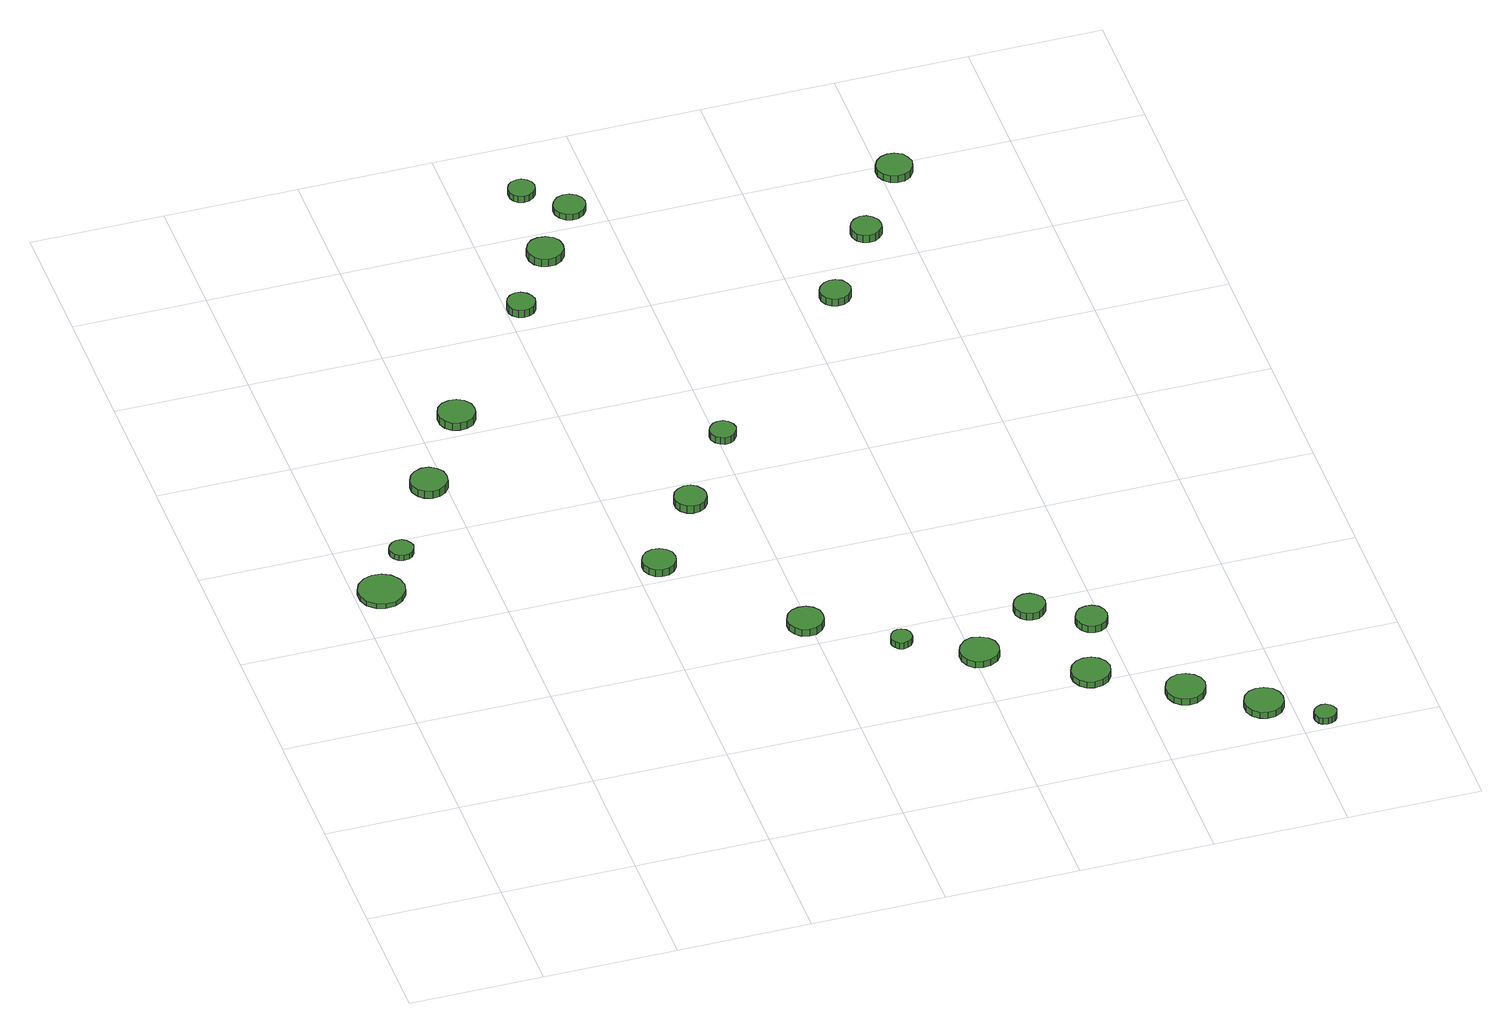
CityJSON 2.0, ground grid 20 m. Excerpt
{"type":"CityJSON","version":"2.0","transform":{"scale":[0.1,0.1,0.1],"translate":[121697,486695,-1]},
"CityObjects":{
"tree1":{"type":"SolitaryVegetationObject","attributes":{"function":"something"},"geometry":[{"type":"MultiSurface","lod":"1","boundaries":[[[0,1,2,3,4,5,6,7,8,9,10,11,12,13,14]],[[15,16,17,18,19,20,21,22,23,24,25,26,27,28,29]],[[0,29,28,1]],[[1,28,27,2]],[[2,27,26,3]],[[3,26,25,4]],[[4,25,24,5]],[[5,24,23,6]],[[6,23,22,7]],[[7,22,21,8]],[[8,21,20,9]],[[9,20,19,10]],[[10,19,18,11]],[[11,18,17,12]],[[12,17,16,13]],[[13,16,15,14]],[[14,15,29,0]]]}]},
"tree2":{"type":"SolitaryVegetationObject","attributes":{"function":"something"},"geometry":[{"type":"MultiSurface","lod":"1","boundaries":[[[30,31,32,33,34,35,36,37,38,39,40,41,42,43,44]],[[45,46,47,48,49,50,51,52,53,54,55,56,57,58,59]],[[30,59,58,31]],[[31,58,57,32]],[[32,57,56,33]],[[33,56,55,34]],[[34,55,54,35]],[[35,54,53,36]],[[36,53,52,37]],[[37,52,51,38]],[[38,51,50,39]],[[39,50,49,40]],[[40,49,48,41]],[[41,48,47,42]],[[42,47,46,43]],[[43,46,45,44]],[[44,45,59,30]]]}]},
"tree3":{"type":"SolitaryVegetationObject","attributes":{"function":"something"},"geometry":[{"type":"MultiSurface","lod":"1","boundaries":[[[60,61,62,63,64,65,66,67,68,69,70,71,72,73,74]],[[75,76,77,78,79,80,81,82,83,84,85,86,87,88,89]],[[60,89,88,61]],[[61,88,87,62]],[[62,87,86,63]],[[63,86,85,64]],[[64,85,84,65]],[[65,84,83,66]],[[66,83,82,67]],[[67,82,81,68]],[[68,81,80,69]],[[69,80,79,70]],[[70,79,78,71]],[[71,78,77,72]],[[72,77,76,73]],[[73,76,75,74]],[[74,75,89,60]]]}]},
"tree4":{"type":"SolitaryVegetationObject","attributes":{"function":"something"},"geometry":[{"type":"MultiSurface","lod":"1","boundaries":[[[90,91,92,93,94,95,96,97,98,99,100,101,102,103,104]],[[105,106,107,108,109,110,111,112,113,114,115,116,117,118,119]],[[90,119,118,91]],[[91,118,117,92]],[[92,117,116,93]],[[93,116,115,94]],[[94,115,114,95]],[[95,114,113,96]],[[96,113,112,97]],[[97,112,111,98]],[[98,111,110,99]],[[99,110,109,100]],[[100,109,108,101]],[[101,108,107,102]],[[102,107,106,103]],[[103,106,105,104]],[[104,105,119,90]]]}]},
"tree5":{"type":"SolitaryVegetationObject","attributes":{"function":"something"},"geometry":[{"type":"MultiSurface","lod":"1","boundaries":[[[120,121,122,123,124,125,126,127,128,129,130,131,132,133,134]],[[135,136,137,138,139,140,141,142,143,144,145,146,147,148,149]],[[120,149,148,121]],[[121,148,147,122]],[[122,147,146,123]],[[123,146,145,124]],[[124,145,144,125]],[[125,144,143,126]],[[126,143,142,127]],[[127,142,141,128]],[[128,141,140,129]],[[129,140,139,130]],[[130,139,138,131]],[[131,138,137,132]],[[132,137,136,133]],[[133,136,135,134]],[[134,135,149,120]]]}]},
"tree6":{"type":"SolitaryVegetationObject","attributes":{"function":"something"},"geometry":[{"type":"MultiSurface","lod":"1","boundaries":[[[150,151,152,153,154,155,156,157,158,159,160,161,162,163,164]],[[165,166,167,168,169,170,171,172,173,174,175,176,177,178,179]],[[150,179,178,151]],[[151,178,177,152]],[[152,177,176,153]],[[153,176,175,154]],[[154,175,174,155]],[[155,174,173,156]],[[156,173,172,157]],[[157,172,171,158]],[[158,171,170,159]],[[159,170,169,160]],[[160,169,168,161]],[[161,168,167,162]],[[162,167,166,163]],[[163,166,165,164]],[[164,165,179,150]]]}]},
"tree7":{"type":"SolitaryVegetationObject","attributes":{"function":"something"},"geometry":[{"type":"MultiSurface","lod":"1","boundaries":[[[180,181,182,183,184,185,186,187,188,189,190,191,192,193,194]],[[195,196,197,198,199,200,201,202,203,204,205,206,207,208,209]],[[180,209,208,181]],[[181,208,207,182]],[[182,207,206,183]],[[183,206,205,184]],[[184,205,204,185]],[[185,204,203,186]],[[186,203,202,187]],[[187,202,201,188]],[[188,201,200,189]],[[189,200,199,190]],[[190,199,198,191]],[[191,198,197,192]],[[192,197,196,193]],[[193,196,195,194]],[[194,195,209,180]]]}]},
"tree8":{"type":"SolitaryVegetationObject","attributes":{"function":"something"},"geometry":[{"type":"MultiSurface","lod":"1","boundaries":[[[210,211,212,213,214,215,216,217,218,219,220,221,222,223,224]],[[225,226,227,228,229,230,231,232,233,234,235,236,237,238,239]],[[210,239,238,211]],[[211,238,237,212]],[[212,237,236,213]],[[213,236,235,214]],[[214,235,234,215]],[[215,234,233,216]],[[216,233,232,217]],[[217,232,231,218]],[[218,231,230,219]],[[219,230,229,220]],[[220,229,228,221]],[[221,228,227,222]],[[222,227,226,223]],[[223,226,225,224]],[[224,225,239,210]]]}]},
"tree9":{"type":"SolitaryVegetationObject","attributes":{"function":"something"},"geometry":[{"type":"MultiSurface","lod":"1","boundaries":[[[240,241,242,243,244,245,246,247,248,249,250,251,252,253,254]],[[255,256,257,258,259,260,261,262,263,264,265,266,267,268,269]],[[240,269,268,241]],[[241,268,267,242]],[[242,267,266,243]],[[243,266,265,244]],[[244,265,264,245]],[[245,264,263,246]],[[246,263,262,247]],[[247,262,261,248]],[[248,261,260,249]],[[249,260,259,250]],[[250,259,258,251]],[[251,258,257,252]],[[252,257,256,253]],[[253,256,255,254]],[[254,255,269,240]]]}]},
"tree10":{"type":"SolitaryVegetationObject","attributes":{"function":"something"},"geometry":[{"type":"MultiSurface","lod":"1","boundaries":[[[270,271,272,273,274,275,276,277,278,279,280,281,282,283,284]],[[285,286,287,288,289,290,291,292,293,294,295,296,297,298,299]],[[270,299,298,271]],[[271,298,297,272]],[[272,297,296,273]],[[273,296,295,274]],[[274,295,294,275]],[[275,294,293,276]],[[276,293,292,277]],[[277,292,291,278]],[[278,291,290,279]],[[279,290,289,280]],[[280,289,288,281]],[[281,288,287,282]],[[282,287,286,283]],[[283,286,285,284]],[[284,285,299,270]]]}]},
"tree11":{"type":"SolitaryVegetationObject","attributes":{"function":"something"},"geometry":[{"type":"MultiSurface","lod":"1","boundaries":[[[300,301,302,303,304,305,306,307,308,309,310,311,312,313,314]],[[315,316,317,318,319,320,321,322,323,324,325,326,327,328,329]],[[300,329,328,301]],[[301,328,327,302]],[[302,327,326,303]],[[303,326,325,304]],[[304,325,324,305]],[[305,324,323,306]],[[306,323,322,307]],[[307,322,321,308]],[[308,321,320,309]],[[309,320,319,310]],[[310,319,318,311]],[[311,318,317,312]],[[312,317,316,313]],[[313,316,315,314]],[[314,315,329,300]]]}]},
"tree12":{"type":"SolitaryVegetationObject","attributes":{"function":"something"},"geometry":[{"type":"MultiSurface","lod":"1","boundaries":[[[330,331,332,333,334,335,336,337,338,339,340,341,342,343,344]],[[345,346,347,348,349,350,351,352,353,354,355,356,357,358,359]],[[330,359,358,331]],[[331,358,357,332]],[[332,357,356,333]],[[333,356,355,334]],[[334,355,354,335]],[[335,354,353,336]],[[336,353,352,337]],[[337,352,351,338]],[[338,351,350,339]],[[339,350,349,340]],[[340,349,348,341]],[[341,348,347,342]],[[342,347,346,343]],[[343,346,345,344]],[[344,345,359,330]]]}]},
"tree13":{"type":"SolitaryVegetationObject","attributes":{"function":"something"},"geometry":[{"type":"MultiSurface","lod":"1","boundaries":[[[360,361,362,363,364,365,366,367,368,369,370,371,372,373,374]],[[375,376,377,378,379,380,381,382,383,384,385,386,387,388,389]],[[360,389,388,361]],[[361,388,387,362]],[[362,387,386,363]],[[363,386,385,364]],[[364,385,384,365]],[[365,384,383,366]],[[366,383,382,367]],[[367,382,381,368]],[[368,381,380,369]],[[369,380,379,370]],[[370,379,378,371]],[[371,378,377,372]],[[372,377,376,373]],[[373,376,375,374]],[[374,375,389,360]]]}]},
"tree14":{"type":"SolitaryVegetationObject","attributes":{"function":"something"},"geometry":[{"type":"MultiSurface","lod":"1","boundaries":[[[390,391,392,393,394,395,396,397,398,399,400,401,402,403,404]],[[405,406,407,408,409,410,411,412,413,414,415,416,417,418,419]],[[390,419,418,391]],[[391,418,417,392]],[[392,417,416,393]],[[393,416,415,394]],[[394,415,414,395]],[[395,414,413,396]],[[396,413,412,397]],[[397,412,411,398]],[[398,411,410,399]],[[399,410,409,400]],[[400,409,408,401]],[[401,408,407,402]],[[402,407,406,403]],[[403,406,405,404]],[[404,405,419,390]]]}]},
"tree15":{"type":"SolitaryVegetationObject","attributes":{"function":"something"},"geometry":[{"type":"MultiSurface","lod":"1","boundaries":[[[420,421,422,423,424,425,426,427,428,429,430,431,432,433,434]],[[435,436,437,438,439,440,441,442,443,444,445,446,447,448,449]],[[420,449,448,421]],[[421,448,447,422]],[[422,447,446,423]],[[423,446,445,424]],[[424,445,444,425]],[[425,444,443,426]],[[426,443,442,427]],[[427,442,441,428]],[[428,441,440,429]],[[429,440,439,430]],[[430,439,438,431]],[[431,438,437,432]],[[432,437,436,433]],[[433,436,435,434]],[[434,435,449,420]]]}]},
"tree16":{"type":"SolitaryVegetationObject","attributes":{"function":"something"},"geometry":[{"type":"MultiSurface","lod":"1","boundaries":[[[450,451,452,453,454,455,456,457,458,459,460,461,462,463,464]],[[465,466,467,468,469,470,471,472,473,474,475,476,477,478,479]],[[450,479,478,451]],[[451,478,477,452]],[[452,477,476,453]],[[453,476,475,454]],[[454,475,474,455]],[[455,474,473,456]],[[456,473,472,457]],[[457,472,471,458]],[[458,471,470,459]],[[459,470,469,460]],[[460,469,468,461]],[[461,468,467,462]],[[462,467,466,463]],[[463,466,465,464]],[[464,465,479,450]]]}]},
"tree17":{"type":"SolitaryVegetationObject","attributes":{"function":"something"},"geometry":[{"type":"MultiSurface","lod":"1","boundaries":[[[480,481,482,483,484,485,486,487,488,489,490,491,492,493,494]],[[495,496,497,498,499,500,501,502,503,504,505,506,507,508,509]],[[480,509,508,481]],[[481,508,507,482]],[[482,507,506,483]],[[483,506,505,484]],[[484,505,504,485]],[[485,504,503,486]],[[486,503,502,487]],[[487,502,501,488]],[[488,501,500,489]],[[489,500,499,490]],[[490,499,498,491]],[[491,498,497,492]],[[492,497,496,493]],[[493,496,495,494]],[[494,495,509,480]]]}]},
"tree18":{"type":"SolitaryVegetationObject","attributes":{"function":"something"},"geometry":[{"type":"MultiSurface","lod":"1","boundaries":[[[510,511,512,513,514,515,516,517,518,519,520,521,522,523,524]],[[525,526,527,528,529,530,531,532,533,534,535,536,537,538,539]],[[510,539,538,511]],[[511,538,537,512]],[[512,537,536,513]],[[513,536,535,514]],[[514,535,534,515]],[[515,534,533,516]],[[516,533,532,517]],[[517,532,531,518]],[[518,531,530,519]],[[519,530,529,520]],[[520,529,528,521]],[[521,528,527,522]],[[522,527,526,523]],[[523,526,525,524]],[[524,525,539,510]]]}]},
"tree19":{"type":"SolitaryVegetationObject","attributes":{"function":"something"},"geometry":[{"type":"MultiSurface","lod":"1","boundaries":[[[540,541,542,543,544,545,546,547,548,549,550,551,552,553,554]],[[555,556,557,558,559,560,561,562,563,564,565,566,567,568,569]],[[540,569,568,541]],[[541,568,567,542]],[[542,567,566,543]],[[543,566,565,544]],[[544,565,564,545]],[[545,564,563,546]],[[546,563,562,547]],[[547,562,561,548]],[[548,561,560,549]],[[549,560,559,550]],[[550,559,558,551]],[[551,558,557,552]],[[552,557,556,553]],[[553,556,555,554]],[[554,555,569,540]]]}]},
"tree20":{"type":"SolitaryVegetationObject","attributes":{"function":"something"},"geometry":[{"type":"MultiSurface","lod":"1","boundaries":[[[570,571,572,573,574,575,576,577,578,579,580,581,582,583,584]],[[585,586,587,588,589,590,591,592,593,594,595,596,597,598,599]],[[570,599,598,571]],[[571,598,597,572]],[[572,597,596,573]],[[573,596,595,574]],[[574,595,594,575]],[[575,594,593,576]],[[576,593,592,577]],[[577,592,591,578]],[[578,591,590,579]],[[579,590,589,580]],[[580,589,588,581]],[[581,588,587,582]],[[582,587,586,583]],[[583,586,585,584]],[[584,585,599,570]]]}]},
"tree21":{"type":"SolitaryVegetationObject","attributes":{"function":"something"},"geometry":[{"type":"MultiSurface","lod":"1","boundaries":[[[600,601,602,603,604,605,606,607,608,609,610,611,612,613,614]],[[615,616,617,618,619,620,621,622,623,624,625,626,627,628,629]],[[600,629,628,601]],[[601,628,627,602]],[[602,627,626,603]],[[603,626,625,604]],[[604,625,624,605]],[[605,624,623,606]],[[606,623,622,607]],[[607,622,621,608]],[[608,621,620,609]],[[609,620,619,610]],[[610,619,618,611]],[[611,618,617,612]],[[612,617,616,613]],[[613,616,615,614]],[[614,615,629,600]]]}]},
"tree22":{"type":"SolitaryVegetationObject","attributes":{"function":"something"},"geometry":[{"type":"MultiSurface","lod":"1","boundaries":[[[630,631,632,633,634,635,636,637,638,639,640,641,642,643,644]],[[645,646,647,648,649,650,651,652,653,654,655,656,657,658,659]],[[630,659,658,631]],[[631,658,657,632]],[[632,657,656,633]],[[633,656,655,634]],[[634,655,654,635]],[[635,654,653,636]],[[636,653,652,637]],[[637,652,651,638]],[[638,651,650,639]],[[639,650,649,640]],[[640,649,648,641]],[[641,648,647,642]],[[642,647,646,643]],[[643,646,645,644]],[[644,645,659,630]]]}]},
"tree23":{"type":"SolitaryVegetationObject","attributes":{"function":"something"},"geometry":[{"type":"MultiSurface","lod":"1","boundaries":[[[660,661,662,663,664,665,666,667,668,669,670,671,672,673,674]],[[675,676,677,678,679,680,681,682,683,684,685,686,687,688,689]],[[660,689,688,661]],[[661,688,687,662]],[[662,687,686,663]],[[663,686,685,664]],[[664,685,684,665]],[[665,684,683,666]],[[666,683,682,667]],[[667,682,681,668]],[[668,681,680,669]],[[669,680,679,670]],[[670,679,678,671]],[[671,678,677,672]],[[672,677,676,673]],[[673,676,675,674]],[[674,675,689,660]]]}]}
},
"vertices":[
[74,693,16],[71,707,16],[62,719,16],[50,726,16],[35,727,16],[22,723,16],[11,713,16],[5,700,16],[5,686,16],[11,673,16],[22,663,16],[35,659,16],[50,660,16],[62,667,16],[71,679,16],[71,679,8],[62,667,8],[50,660,8],[35,659,8],[22,663,8],[11,673,8],[5,686,8],[5,700,8],[11,713,8],[22,723,8],[35,727,8],[50,726,8],[62,719,8],[71,707,8],[74,693,8],
[112,773,17],[110,780,17],[106,786,17],[100,790,17],[92,791,17],[85,788,17],[80,783,17],[76,777,17],[76,769,17],[80,762,17],[85,757,17],[92,755,17],[100,756,17],[106,759,17],[110,765,17],[110,765,8],[106,759,8],[100,756,8],[92,755,8],[85,757,8],[80,762,8],[76,769,8],[76,777,8],[80,783,8],[85,788,8],[92,791,8],[100,790,8],[106,786,8],[110,780,8],[112,773,8],
[203,904,21],[201,915,21],[194,924,21],[184,930,21],[173,931,21],[162,927,21],[154,920,21],[149,909,21],[149,898,21],[154,887,21],[162,880,21],[173,876,21],[184,877,21],[194,883,21],[201,892,21],[201,892,8],[194,883,8],[184,877,8],[173,876,8],[162,880,8],[154,887,8],[149,898,8],[149,909,8],[154,920,8],[162,927,8],[173,931,8],[184,930,8],[194,924,8],[201,915,8],[203,904,8],
[284,1030,28],[282,1041,28],[275,1050,28],[265,1056,28],[254,1057,28],[243,1054,28],[234,1046,28],[230,1036,28],[230,1024,28],[234,1014,28],[243,1006,28],[254,1003,28],[265,1004,28],[275,1009,28],[282,1019,28],[282,1019,15],[275,1009,15],[265,1004,15],[254,1003,15],[243,1006,15],[234,1014,15],[230,1024,15],[230,1036,15],[234,1046,15],[243,1054,15],[254,1057,15],[265,1056,15],[275,1050,15],[282,1041,15],[284,1030,15],
[460,636,19],[458,646,19],[452,654,19],[443,659,19],[432,660,19],[423,657,19],[415,650,19],[411,641,19],[411,631,19],[415,621,19],[423,614,19],[432,611,19],[443,612,19],[452,617,19],[458,626,19],[458,626,7],[452,617,7],[443,612,7],[432,611,7],[423,614,7],[415,621,7],[411,631,7],[411,641,7],[415,650,7],[423,657,7],[432,660,7],[443,659,7],[452,654,7],[458,646,7],[460,636,7],
[621,447,19],[619,458,19],[612,467,19],[603,472,19],[592,473,19],[581,470,19],[573,463,19],[568,452,19],[568,441,19],[573,431,19],[581,423,19],[592,420,19],[603,421,19],[612,427,19],[619,436,19],[619,436,7],[612,427,7],[603,421,7],[592,420,7],[581,423,7],[573,431,7],[568,441,7],[568,452,7],[573,463,7],[581,470,7],[592,473,7],[603,472,7],[612,467,7],[619,458,7],[621,447,7],
[544,758,20],[542,767,20],[536,776,20],[528,781,20],[518,782,20],[508,778,20],[501,772,20],[497,763,20],[497,753,20],[501,744,20],[508,737,20],[518,734,20],[528,735,20],[536,740,20],[542,748,20],[542,748,7],[536,740,7],[528,735,7],[518,734,7],[508,737,7],[501,744,7],[497,753,7],[497,763,7],[501,772,7],[508,778,7],[518,782,7],[528,781,7],[536,776,7],[542,767,7],[544,758,7],
[439,1237,30],[437,1245,30],[432,1252,30],[424,1257,30],[416,1258,30],[408,1255,30],[401,1249,30],[398,1241,30],[398,1232,30],[401,1225,30],[408,1219,30],[416,1216,30],[424,1217,30],[432,1221,30],[437,1228,30],[437,1228,17],[432,1221,17],[424,1217,17],[416,1216,17],[408,1219,17],[401,1225,17],[398,1232,17],[398,1241,17],[401,1249,17],[408,1255,17],[416,1258,17],[424,1257,17],[432,1252,17],[437,1245,17],[439,1237,17],
[728,367,19],[727,373,19],[723,379,19],[717,382,19],[711,383,19],[705,381,19],[700,376,19],[697,370,19],[697,364,19],[700,358,19],[705,353,19],[711,351,19],[717,352,19],[723,355,19],[727,361,19],[727,361,8],[723,355,8],[717,352,8],[711,351,8],[705,353,8],[700,358,8],[697,364,8],[697,370,8],[700,376,8],[705,381,8],[711,383,8],[717,382,8],[723,379,8],[727,373,8],[728,367,8],
[628,884,23],[626,892,23],[621,898,23],[614,903,23],[606,903,23],[599,901,23],[593,895,23],[589,888,23],[589,880,23],[593,872,23],[599,867,23],[606,864,23],[614,865,23],[621,869,23],[626,876,23],[626,876,11],[621,869,11],[614,865,11],[606,864,11],[599,867,11],[593,872,11],[589,880,11],[589,888,11],[593,895,11],[599,901,11],[606,903,11],[614,903,11],[621,898,11],[626,892,11],[628,884,11],
[517,1352,21],[515,1363,21],[508,1372,21],[498,1377,21],[487,1378,21],[477,1375,21],[469,1368,21],[464,1358,21],[464,1347,21],[469,1336,21],[477,1329,21],[487,1326,21],[498,1327,21],[508,1332,21],[515,1341,21],[515,1341,8],[508,1332,8],[498,1327,8],[487,1326,8],[477,1329,8],[469,1336,8],[464,1347,8],[464,1358,8],[469,1368,8],[477,1375,8],[487,1378,8],[498,1377,8],[508,1372,8],[515,1363,8],[517,1352,8],
[838,305,19],[836,317,19],[829,326,19],[818,332,19],[806,334,19],[795,330,19],[786,322,19],[781,311,19],[781,299,19],[786,288,19],[795,280,19],[806,277,19],[818,278,19],[829,284,19],[836,293,19],[836,293,8],[829,284,8],[818,278,8],[806,277,8],[795,280,8],[786,288,8],[781,299,8],[781,311,8],[786,322,8],[795,330,8],[806,334,8],[818,332,8],[829,326,8],[836,317,8],[838,305,8],
[520,1496,18],[518,1504,18],[513,1510,18],[506,1515,18],[498,1515,18],[490,1513,18],[484,1507,18],[481,1500,18],[481,1491,18],[484,1484,18],[490,1478,18],[498,1476,18],[506,1477,18],[513,1481,18],[518,1487,18],[518,1487,7],[513,1481,7],[506,1477,7],[498,1476,7],[490,1478,7],[484,1484,7],[481,1491,7],[481,1500,7],[484,1507,7],[490,1513,7],[498,1515,7],[506,1515,7],[513,1510,7],[518,1504,7],[520,1496,7],
[578,1441,17],[576,1450,17],[570,1458,17],[561,1463,17],[552,1464,17],[542,1461,17],[535,1454,17],[531,1446,17],[531,1436,17],[535,1427,17],[542,1420,17],[552,1417,17],[561,1418,17],[570,1423,17],[576,1431,17],[576,1431,7],[570,1423,7],[561,1418,7],[552,1417,7],[542,1420,7],[535,1427,7],[531,1436,7],[531,1446,7],[535,1454,7],[542,1461,7],[552,1464,7],[561,1463,7],[570,1458,7],[576,1450,7],[578,1441,7],
[976,214,19],[973,226,19],[966,235,19],[956,241,19],[944,242,19],[933,239,19],[924,231,19],[919,220,19],[919,208,19],[924,197,19],[933,189,19],[944,186,19],[956,187,19],[966,193,19],[973,202,19],[973,202,8],[966,193,8],[956,187,8],[944,186,8],[933,189,8],[924,197,8],[919,208,8],[919,220,8],[924,231,8],[933,239,8],[944,242,8],[956,241,8],[966,235,8],[973,226,8],[976,214,8],
[931,380,21],[929,390,21],[923,397,21],[915,402,21],[905,403,21],[896,400,21],[889,394,21],[885,385,21],[885,375,21],[889,366,21],[896,360,21],[905,357,21],[915,358,21],[923,363,21],[929,371,21],[929,371,9],[923,363,9],[915,358,9],[905,357,9],[896,360,9],[889,366,9],[885,375,9],[885,385,9],[889,394,9],[896,400,9],[905,403,9],[915,402,9],[923,397,9],[929,390,9],[931,380,9],
[1007,328,20],[1005,338,20],[1000,346,20],[991,351,20],[982,352,20],[972,349,20],[965,342,20],[961,333,20],[961,324,20],[965,315,20],[972,308,20],[982,305,20],[991,306,20],[1000,311,20],[1005,319,20],[1005,319,8],[1000,311,8],[991,306,8],[982,305,8],[972,308,8],[965,315,8],[961,324,8],[961,333,8],[965,342,8],[972,349,8],[982,352,8],[991,351,8],[1000,346,8],[1005,338,8],[1007,328,8],
[1094,138,19],[1091,150,19],[1084,159,19],[1073,165,19],[1061,167,19],[1050,163,19],[1041,155,19],[1036,144,19],[1036,132,19],[1041,120,19],[1050,112,19],[1061,108,19],[1073,110,19],[1084,116,19],[1091,126,19],[1091,126,8],[1084,116,8],[1073,110,8],[1061,108,8],[1050,112,8],[1041,120,8],[1036,132,8],[1036,144,8],[1041,155,8],[1050,163,8],[1061,167,8],[1073,165,8],[1084,159,8],[1091,150,8],[1094,138,8],
[1190,75,19],[1188,86,19],[1181,96,19],[1170,102,19],[1158,103,19],[1147,100,19],[1138,92,19],[1133,81,19],[1133,69,19],[1138,58,19],[1147,50,19],[1158,46,19],[1170,47,19],[1181,53,19],[1188,63,19],[1188,63,8],[1181,53,8],[1170,47,8],[1158,46,8],[1147,50,8],[1138,58,8],[1133,69,8],[1133,81,8],[1138,92,8],[1147,100,8],[1158,103,8],[1170,102,8],[1181,96,8],[1188,86,8],[1190,75,8],
[878,1136,24],[876,1145,24],[870,1153,24],[862,1157,24],[853,1158,24],[844,1155,24],[837,1149,24],[833,1141,24],[833,1131,24],[837,1123,24],[844,1117,24],[853,1114,24],[862,1115,24],[870,1119,24],[876,1127,24],[876,1127,11],[870,1119,11],[862,1115,11],[853,1114,11],[844,1117,11],[837,1123,11],[833,1131,11],[833,1141,11],[837,1149,11],[844,1155,11],[853,1158,11],[862,1157,11],[870,1153,11],[876,1145,11],[878,1136,11],
[1254,24,19],[1252,31,19],[1248,36,19],[1242,40,19],[1236,40,19],[1229,38,19],[1224,34,19],[1221,27,19],[1221,21,19],[1224,14,19],[1229,10,19],[1236,8,19],[1242,9,19],[1248,12,19],[1252,17,19],[1252,17,8],[1248,12,8],[1242,9,8],[1236,8,8],[1229,10,8],[1224,14,8],[1221,21,8],[1221,27,8],[1224,34,8],[1229,38,8],[1236,40,8],[1242,40,8],[1248,36,8],[1252,31,8],[1254,24,8],
[964,1263,21],[962,1272,21],[956,1280,21],[948,1285,21],[939,1286,21],[930,1283,21],[923,1277,21],[919,1268,21],[919,1259,21],[923,1250,21],[930,1244,21],[939,1241,21],[948,1242,21],[956,1247,21],[962,1254,21],[962,1254,8],[956,1247,8],[948,1242,8],[939,1241,8],[930,1244,8],[923,1250,8],[919,1259,8],[919,1268,8],[923,1277,8],[930,1283,8],[939,1286,8],[948,1285,8],[956,1280,8],[962,1272,8],[964,1263,8],
[1048,1384,20],[1045,1395,20],[1039,1404,20],[1029,1409,20],[1018,1410,20],[1008,1407,20],[1000,1400,20],[995,1390,20],[995,1379,20],[1000,1369,20],[1008,1361,20],[1018,1358,20],[1029,1359,20],[1039,1364,20],[1045,1373,20],[1045,1373,8],[1039,1364,8],[1029,1359,8],[1018,1358,8],[1008,1361,8],[1000,1369,8],[995,1379,8],[995,1390,8],[1000,1400,8],[1008,1407,8],[1018,1410,8],[1029,1409,8],[1039,1404,8],[1045,1395,8],[1048,1384,8]
]}
